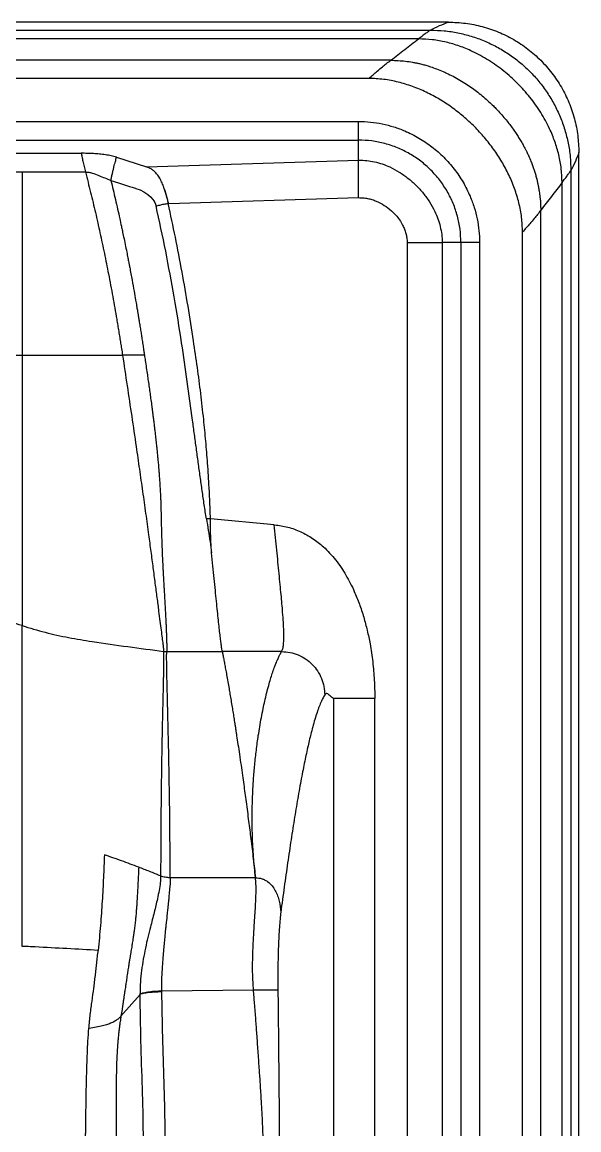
# Model space of a CAD drawing. Extents: x 943 to 1030, y 781 to 934.
# Drawn here: x 1017.5 to 1030.32, y 864.8 to 890.31 of the extents above; entities that cross this region are included whole.
import ezdxf

# ---------------------------------------------------------------- set-up
doc = ezdxf.new("R2010")
doc.units = 0
doc.header["$MEASUREMENT"] = 0
doc.layers.add('1', color=4, linetype='Continuous')

# ---------------------------------------------------------------- blocks, each defined once
blk = doc.blocks.new('AIRA')
at = {"layer": '1', "color": 4, "linetype": 'Continuous', "lineweight": 25}
for p, q in [((84.142, 87.142), (3, 87.142)), ((87.142, 3), (87.142, 84.142))]:
    blk.add_line(p, q, dxfattribs=at)
at = {"layer": '1', "color": 3, "linetype": 'Continuous', "lineweight": 25}
for p, q in [((3.417, 86.958), (83.725, 86.958)), ((83.448, 86.755), (3.694, 86.755)), ((82.815, 86.264), (4.327, 86.264)), ((82.306, 85.846), (4.836, 85.846)), ((57.933, 84.855), (82.071, 84.855)), ((57.933, 84.425), (82.071, 84.425)), ((82.071, 83.962), (82.071, 84.425)), ((57.728, 84.122), (75.681, 84.122)), ((76.494, 84.032), (77.182, 83.81)), ((77.182, 83.81), (82.071, 83.962)), ((57.63, 83.692), (74.321, 83.692)), ((74.321, 83.692), (75.777, 83.692)), ((74.321, 83.692), (74.321, 79.474)), ((86.958, 83.725), (86.958, 3.417)), ((86.755, 3.694), (86.755, 83.448)), ((77.696, 82.965), (77.685, 82.964)), ((77.696, 82.965), (82.071, 83.101)), ((86.264, 4.327), (86.264, 82.815)), ((85.846, 4.836), (85.846, 82.306)), ((83.188, 82.071), (83.188, 39.151)), ((84.425, 82.071), (83.995, 82.071)), ((83.995, 82.071), (83.995, 39.373)), ((84.425, 82.071), (84.425, 38.97)), ((84.855, 82.071), (84.855, 38.97)), ((71.968, 79.474), (74.321, 79.474)), ((74.321, 79.474), (76.633, 79.474)), ((78.658, 75.704), (78.565, 75.704)), ((80.129, 75.568), (78.658, 75.704)), ((77.65, 72.648), (78.93, 72.648)), ((80.297, 72.648), (78.93, 72.648)), ((81.5, 50.054), (81.5, 71.571)), ((82.443, 50.054), (82.443, 71.571)), ((79.696, 67.442), (77.731, 67.442)), ((77.53, 64.838), (79.649, 64.862)), ((77.53, 64.822), (77.53, 64.838)), ((77.037, 64.757), (76.597, 64.253))]:
    blk.add_line(p, q, dxfattribs=at)
at = {"layer": '1', "color": 3, "linetype": 'Continuous', "lineweight": 25, "flags": 128}
for points in [[(76.364, 83.499), (76.538, 83.443), (76.68, 83.397), (76.792, 83.361), (76.855, 83.341), (76.901, 83.326), (76.929, 83.317), (76.936, 83.315), (76.938, 83.314), (76.939, 83.314), (76.939, 83.314), (76.939, 83.314), (76.939, 83.314), (76.939, 83.314), (76.939, 83.314), (76.939, 83.314), (76.939, 83.314), (76.939, 83.314), (76.939, 83.314), (77.036, 83.277), (77.127, 83.231), (77.213, 83.173), (77.276, 83.118), (77.329, 83.06), (77.354, 83.026), (77.375, 82.991), (77.405, 82.912)], [(77.731, 67.442), (77.727, 67.308), (77.718, 67.183), (77.709, 67.079), (77.703, 67.017), (77.699, 66.972), (77.696, 66.945), (77.696, 66.938), (77.695, 66.936), (77.695, 66.936), (77.695, 66.936), (77.695, 66.935), (77.695, 66.935), (77.695, 66.935), (77.695, 66.935), (77.695, 66.935), (77.691, 66.897), (77.687, 66.859), (77.683, 66.819), (77.679, 66.78), (77.676, 66.756), (77.669, 66.689), (77.664, 66.642), (77.66, 66.603), (77.659, 66.594), (77.657, 66.578), (77.654, 66.551), (77.65, 66.512), (77.644, 66.459), (77.639, 66.415), (77.631, 66.343), (77.628, 66.312), (77.627, 66.298), (77.626, 66.291), (77.626, 66.289), (77.625, 66.288), (77.625, 66.287), (77.625, 66.287), (77.625, 66.287), (77.625, 66.287), (77.625, 66.287), (77.625, 66.287), (77.625, 66.287), (77.625, 66.286), (77.625, 66.285), (77.625, 66.281), (77.623, 66.265), (77.616, 66.2), (77.605, 66.09), (77.59, 65.934), (77.575, 65.775), (77.56, 65.586), (77.545, 65.366), (77.534, 65.116), (77.53, 64.838)]]:
    blk.add_lwpolyline(points, dxfattribs=at)
at = {"layer": '1', "color": 3, "linetype": 'Continuous', "lineweight": 25}
for points, knots in [([(83.725, 86.958), (83.794, 86.994), (83.933, 87.067), (84.072, 87.117), (84.142, 87.142)], [0, 0, 0, 0, 0.499999, 1, 1, 1, 1]), ([(83.725, 86.958), (83.713, 86.951), (83.691, 86.937), (83.621, 86.886), (83.54, 86.825), (83.479, 86.778), (83.448, 86.755)], [0, 0, 0, 0, 0.249324, 0.499281, 0.749557, 1, 1, 1, 1]), ([(86.755, 83.448), (86.751, 83.555), (86.744, 83.769), (86.685, 84.085), (86.595, 84.393), (86.459, 84.723), (86.27, 85.068), (86.022, 85.417), (85.736, 85.736), (85.417, 86.022), (85.068, 86.27), (84.723, 86.459), (84.393, 86.595), (84.085, 86.685), (83.769, 86.744), (83.555, 86.751), (83.448, 86.755)], [0, 0, 0, 0, 0.062496, 0.124996, 0.187499, 0.250007, 0.333333, 0.416663, 0.5, 0.583337, 0.666667, 0.749993, 0.8125, 0.875004, 0.937504, 1, 1, 1, 1]), ([(83.725, 86.958), (83.83, 86.955), (84.042, 86.949), (84.356, 86.9), (84.664, 86.823), (84.963, 86.715), (85.25, 86.579), (85.522, 86.415), (85.777, 86.226), (86.013, 86.013), (86.226, 85.777), (86.415, 85.522), (86.579, 85.25), (86.715, 84.963), (86.823, 84.664), (86.9, 84.356), (86.949, 84.042), (86.955, 83.83), (86.958, 83.725)], [0, 0, 0, 0, 0.0625, 0.124999, 0.187499, 0.249999, 0.312499, 0.375, 0.4375, 0.5, 0.5625, 0.625, 0.687501, 0.750001, 0.812501, 0.875001, 0.9375, 1, 1, 1, 1]), ([(82.306, 85.846), (82.339, 85.874), (82.405, 85.929), (82.509, 86.02), (82.611, 86.108), (82.715, 86.193), (82.781, 86.24), (82.815, 86.264)], [0, 0, 0, 0, 0.19543, 0.379987, 0.620035, 0.804577, 1, 1, 1, 1]), ([(82.815, 86.264), (82.926, 86.26), (83.093, 86.254), (83.286, 86.224), (83.375, 86.207), (83.411, 86.2), (83.42, 86.198), (83.421, 86.197), (83.421, 86.197), (83.421, 86.197), (83.421, 86.197), (83.426, 86.196), (83.443, 86.193), (83.478, 86.185), (83.538, 86.17), (83.624, 86.147), (83.737, 86.112), (83.871, 86.064), (83.993, 86.015), (84.12, 85.958), (84.25, 85.894), (84.402, 85.809), (84.55, 85.717), (84.689, 85.623), (84.82, 85.525), (84.948, 85.421), (85.067, 85.316), (85.166, 85.221), (85.255, 85.131), (85.345, 85.034), (85.44, 84.925), (85.53, 84.813), (85.608, 84.708), (85.678, 84.608), (85.741, 84.512), (85.8, 84.417), (85.857, 84.317), (85.904, 84.229), (85.945, 84.146), (85.989, 84.053), (86.033, 83.949), (86.074, 83.843), (86.106, 83.753), (86.135, 83.662), (86.161, 83.57), (86.183, 83.484), (86.198, 83.418), (86.208, 83.368), (86.219, 83.313), (86.233, 83.227), (86.245, 83.138), (86.253, 83.062), (86.257, 83.011), (86.26, 82.962), (86.262, 82.913), (86.263, 82.864), (86.263, 82.831), (86.264, 82.815)], [0, 0, 0, 0, 0.062447, 0.093705, 0.109341, 0.113251, 0.114228, 0.114243, 0.114251, 0.114255, 0.114256, 0.114256, 0.116967, 0.123889, 0.134332, 0.151513, 0.173765, 0.201087, 0.230891, 0.247925, 0.278629, 0.312227, 0.345431, 0.37653, 0.406189, 0.437448, 0.46871, 0.495007, 0.514511, 0.539314, 0.569416, 0.595424, 0.619802, 0.642965, 0.663691, 0.684016, 0.706007, 0.727998, 0.740065, 0.757919, 0.785701, 0.803561, 0.82142, 0.839279, 0.857138, 0.874995, 0.888995, 0.894907, 0.903955, 0.920204, 0.943656, 0.954189, 0.963352, 0.972514, 0.981676, 0.990838, 1, 1, 1, 1]), ([(85.846, 82.306), (85.841, 82.42), (85.833, 82.648), (85.766, 82.985), (85.666, 83.313), (85.533, 83.629), (85.371, 83.931), (85.183, 84.217), (84.972, 84.487), (84.739, 84.739), (84.487, 84.972), (84.217, 85.183), (83.931, 85.371), (83.629, 85.533), (83.313, 85.666), (82.985, 85.766), (82.648, 85.833), (82.42, 85.841), (82.306, 85.846)], [0, 0, 0, 0, 0.062484, 0.124975, 0.187471, 0.249972, 0.312476, 0.374982, 0.43729, 0.5, 0.562731, 0.625018, 0.687524, 0.750028, 0.812529, 0.875025, 0.937516, 1, 1, 1, 1]), ([(82.071, 84.855), (82.162, 84.853), (82.344, 84.847), (82.615, 84.804), (82.88, 84.735), (83.164, 84.63), (83.462, 84.48), (83.763, 84.276), (84.036, 84.035), (84.277, 83.762), (84.481, 83.46), (84.631, 83.162), (84.736, 82.877), (84.804, 82.612), (84.847, 82.343), (84.853, 82.161), (84.855, 82.071)], [0, 0, 0, 0, 0.062588, 0.125499, 0.188302, 0.25054, 0.333609, 0.417062, 0.5001, 0.583448, 0.666929, 0.749899, 0.8127, 0.875136, 0.937752, 1, 1, 1, 1]), ([(84.425, 82.071), (84.422, 82.173), (84.414, 82.376), (84.351, 82.678), (84.253, 82.97), (84.116, 83.248), (83.943, 83.506), (83.738, 83.74), (83.504, 83.945), (83.246, 84.117), (82.968, 84.254), (82.676, 84.352), (82.375, 84.414), (82.172, 84.422), (82.071, 84.425)], [0, 0, 0, 0, 0.0825927, 0.1652421, 0.24897, 0.3324093, 0.4164262, 0.5004657, 0.5841088, 0.6682965, 0.7516695, 0.8348227, 0.9179728, 1, 1, 1, 1]), ([(76.494, 84.032), (76.454, 84.043), (76.373, 84.066), (76.239, 84.088), (76.101, 84.104), (75.961, 84.115), (75.822, 84.121), (75.727, 84.122), (75.681, 84.122)], [0, 0, 0, 0, 0.160978, 0.329049, 0.499866, 0.664517, 0.832982, 1, 1, 1, 1]), ([(75.681, 84.122), (75.686, 84.098), (75.697, 84.048), (75.72, 83.941), (75.746, 83.819), (75.767, 83.733), (75.777, 83.692)], [0, 0, 0, 0, 0.239556, 0.49998, 0.76, 1, 1, 1, 1]), ([(76.364, 83.499), (76.37, 83.525), (76.382, 83.575), (76.399, 83.654), (76.417, 83.732), (76.44, 83.829), (76.47, 83.94), (76.486, 84.001), (76.494, 84.032)], [0, 0, 0, 0, 0.125123, 0.250272, 0.375439, 0.500615, 0.750243, 1, 1, 1, 1]), ([(82.071, 83.962), (82.133, 83.962), (82.256, 83.961), (82.439, 83.929), (82.617, 83.879), (82.808, 83.802), (83.008, 83.694), (83.21, 83.551), (83.395, 83.387), (83.562, 83.204), (83.707, 83.003), (83.818, 82.806), (83.898, 82.616), (83.952, 82.438), (83.988, 82.256), (83.993, 82.133), (83.995, 82.071)], [0, 0, 0, 0, 0.06249, 0.124986, 0.187489, 0.249996, 0.333318, 0.416656, 0.499994, 0.583331, 0.66667, 0.749995, 0.812504, 0.875008, 0.937507, 1, 1, 1, 1]), ([(82.071, 83.101), (82.071, 83.141), (82.071, 83.224), (82.071, 83.348), (82.071, 83.475), (82.071, 83.58), (82.071, 83.667), (82.071, 83.736), (82.071, 83.793), (82.071, 83.839), (82.071, 83.878), (82.071, 83.921), (82.071, 83.948), (82.071, 83.962)], [0, 0, 0, 0, 0.116669, 0.238872, 0.36661, 0.499887, 0.577359, 0.660707, 0.749928, 0.796888, 0.854221, 0.921926, 1, 1, 1, 1]), ([(87.142, 84.142), (87.117, 84.072), (87.067, 83.933), (86.994, 83.794), (86.958, 83.725)], [0, 0, 0, 0, 0.500001, 1, 1, 1, 1]), ([(75.777, 83.692), (75.804, 83.691), (75.858, 83.688), (75.962, 83.662), (76.085, 83.616), (76.227, 83.551), (76.318, 83.517), (76.364, 83.499)], [0, 0, 0, 0, 0.124942, 0.249975, 0.49997, 0.750081, 1, 1, 1, 1]), ([(75.777, 83.692), (75.818, 83.536), (75.898, 83.225), (76.01, 82.757), (76.115, 82.289), (76.215, 81.818), (76.314, 81.329), (76.409, 80.823), (76.478, 80.429), (76.523, 80.162), (76.546, 80.023), (76.568, 79.885), (76.589, 79.753), (76.611, 79.616), (76.625, 79.525), (76.633, 79.474)], [0, 0, 0, 0, 0.11283, 0.223764, 0.334702, 0.44705, 0.559174, 0.68231, 0.805657, 0.838048, 0.870838, 0.903922, 0.935558, 0.963923, 1, 1, 1, 1]), ([(77.598, 83.292), (77.591, 83.313), (77.577, 83.355), (77.555, 83.413), (77.531, 83.469), (77.506, 83.521), (77.477, 83.571), (77.439, 83.628), (77.39, 83.686), (77.326, 83.741), (77.258, 83.782), (77.207, 83.801), (77.182, 83.81)], [0, 0, 0, 0, 0.089362, 0.172763, 0.25025, 0.337525, 0.420879, 0.500447, 0.640374, 0.769054, 0.888208, 1, 1, 1, 1]), ([(86.755, 83.448), (86.778, 83.479), (86.825, 83.54), (86.886, 83.621), (86.937, 83.691), (86.951, 83.713), (86.958, 83.725)], [0, 0, 0, 0, 0.250443, 0.500718, 0.750676, 1, 1, 1, 1]), ([(76.364, 83.499), (76.382, 83.426), (76.417, 83.279), (76.469, 83.058), (76.52, 82.837), (76.565, 82.632), (76.602, 82.465), (76.631, 82.326), (76.661, 82.187), (76.694, 82.023), (76.727, 81.862), (76.754, 81.724), (76.77, 81.639), (76.78, 81.591), (76.783, 81.572), (76.787, 81.554), (76.79, 81.538), (76.793, 81.523), (76.796, 81.509), (76.816, 81.401), (76.851, 81.215), (76.896, 80.963), (76.931, 80.766), (76.956, 80.62), (76.971, 80.531), (76.98, 80.475), (76.985, 80.445), (76.99, 80.419), (76.993, 80.396), (77, 80.353), (77.012, 80.282), (77.03, 80.172), (77.049, 80.054), (77.066, 79.944), (77.08, 79.857), (77.091, 79.786), (77.1, 79.723), (77.11, 79.659), (77.121, 79.588), (77.129, 79.53), (77.135, 79.491), (77.137, 79.479), (77.138, 79.475), (77.138, 79.474)], [0, 0, 0, 0, 0.055289, 0.110578, 0.165869, 0.22116, 0.264303, 0.290598, 0.325359, 0.368587, 0.412889, 0.445259, 0.471423, 0.476444, 0.481152, 0.485547, 0.489629, 0.493399, 0.496856, 0.5, 0.573335, 0.63582, 0.687456, 0.719063, 0.744566, 0.753059, 0.760576, 0.767115, 0.772679, 0.777266, 0.798751, 0.825833, 0.858513, 0.886134, 0.907536, 0.922719, 0.938601, 0.954322, 0.969882, 0.991237, 0.997192, 0.99899, 1, 1, 1, 1]), ([(77.598, 83.292), (77.609, 83.258), (77.63, 83.188), (77.659, 83.077), (77.676, 83.002), (77.685, 82.964)], [0, 0, 0, 0, 0.324895, 0.663344, 1, 1, 1, 1]), ([(77.696, 82.965), (77.689, 82.991), (77.673, 83.046), (77.65, 83.125), (77.625, 83.208), (77.608, 83.261), (77.598, 83.292)], [0, 0, 0, 0, 0.236053, 0.499579, 0.708139, 1, 1, 1, 1]), ([(77.405, 82.912), (77.418, 82.915), (77.447, 82.92), (77.491, 82.931), (77.54, 82.943), (77.588, 82.953), (77.637, 82.961), (77.669, 82.963), (77.685, 82.964)], [0, 0, 0, 0, 0.154661, 0.333252, 0.500009, 0.678536, 0.838654, 1, 1, 1, 1]), ([(78.565, 75.704), (78.548, 75.812), (78.515, 76.028), (78.467, 76.353), (78.421, 76.678), (78.377, 77.003), (78.333, 77.327), (78.289, 77.651), (78.221, 78.164), (78.125, 78.866), (77.989, 79.813), (77.826, 80.814), (77.632, 81.867), (77.481, 82.564), (77.405, 82.912)], [0, 0, 0, 0, 0.044846, 0.08991, 0.13487, 0.17976, 0.224592, 0.269378, 0.314134, 0.437121, 0.560344, 0.707016, 0.853535, 1, 1, 1, 1]), ([(78.658, 75.704), (78.656, 75.751), (78.654, 75.847), (78.648, 75.992), (78.642, 76.137), (78.636, 76.28), (78.621, 76.563), (78.595, 76.968), (78.552, 77.493), (78.5, 78.028), (78.436, 78.593), (78.357, 79.195), (78.259, 79.866), (78.144, 80.599), (78.005, 81.394), (77.854, 82.182), (77.741, 82.706), (77.685, 82.964)], [0, 0, 0, 0, 0.019282, 0.039475, 0.059094, 0.078566, 0.098202, 0.175063, 0.244592, 0.313345, 0.395006, 0.477116, 0.561786, 0.672084, 0.780853, 0.891845, 1, 1, 1, 1]), ([(82.071, 83.101), (82.105, 83.1), (82.175, 83.1), (82.277, 83.084), (82.379, 83.058), (82.51, 83.01), (82.664, 82.928), (82.812, 82.815), (82.927, 82.7), (83.014, 82.591), (83.08, 82.481), (83.129, 82.376), (83.162, 82.277), (83.183, 82.175), (83.186, 82.106), (83.188, 82.071)], [0, 0, 0, 0, 0.061525, 0.1250209, 0.1868005, 0.2500602, 0.3749911, 0.4999429, 0.5836611, 0.6673264, 0.7499745, 0.8133464, 0.8750016, 0.9375053, 1, 1, 1, 1]), ([(86.264, 82.815), (86.24, 82.781), (86.193, 82.715), (86.108, 82.611), (86.02, 82.509), (85.929, 82.405), (85.874, 82.339), (85.846, 82.306)], [0, 0, 0, 0, 0.195435, 0.379806, 0.620192, 0.804565, 1, 1, 1, 1]), ([(74.321, 79.474), (74.321, 79.25), (74.321, 78.804), (74.321, 78.135), (74.321, 77.525), (74.321, 76.977), (74.321, 76.49), (74.321, 76.013), (74.321, 75.602), (74.321, 75.255), (74.321, 74.968), (74.321, 74.694), (74.321, 74.436), (74.321, 74.197), (74.321, 73.98), (74.321, 73.788), (74.321, 73.624), (74.321, 73.487), (74.321, 73.379), (74.321, 73.298), (74.321, 73.264), (74.321, 73.247)], [0, 0, 0, 0, 0.083346, 0.166687, 0.250025, 0.312531, 0.375034, 0.437534, 0.50003, 0.5417, 0.583368, 0.625034, 0.666699, 0.708362, 0.750023, 0.791684, 0.833343, 0.875005, 0.916667, 0.958332, 1, 1, 1, 1]), ([(77.138, 79.474), (77.098, 79.474), (77.02, 79.474), (76.893, 79.474), (76.764, 79.474), (76.676, 79.474), (76.633, 79.474)], [0, 0, 0, 0, 0.249947, 0.499996, 0.750047, 1, 1, 1, 1]), ([(76.633, 79.474), (76.668, 79.239), (76.74, 78.769), (76.844, 78.066), (76.938, 77.425), (77.021, 76.848), (77.095, 76.334), (77.166, 75.829), (77.229, 75.367), (77.285, 74.951), (77.334, 74.579), (77.381, 74.222), (77.425, 73.887), (77.463, 73.594), (77.495, 73.344), (77.522, 73.136), (77.545, 72.959), (77.563, 72.818), (77.576, 72.711), (77.578, 72.672), (77.579, 72.653)], [0, 0, 0, 0, 0.083347, 0.166687, 0.250021, 0.312524, 0.375025, 0.437525, 0.500024, 0.550027, 0.600029, 0.65003, 0.700028, 0.750025, 0.791694, 0.833357, 0.87502, 0.916681, 0.958341, 1, 1, 1, 1]), ([(77.138, 79.474), (77.144, 79.434), (77.158, 79.336), (77.181, 79.185), (77.203, 79.028), (77.225, 78.878), (77.246, 78.734), (77.266, 78.588), (77.286, 78.441), (77.304, 78.314), (77.318, 78.207), (77.329, 78.121), (77.34, 78.034), (77.35, 77.954), (77.36, 77.876), (77.37, 77.792), (77.381, 77.696), (77.392, 77.6), (77.402, 77.513), (77.41, 77.439), (77.417, 77.375), (77.424, 77.308), (77.432, 77.227), (77.442, 77.129), (77.451, 77.035), (77.458, 76.953), (77.464, 76.88), (77.471, 76.804), (77.48, 76.689), (77.49, 76.54), (77.501, 76.37), (77.508, 76.227), (77.512, 76.118), (77.516, 76.02), (77.518, 75.914), (77.521, 75.795), (77.523, 75.692), (77.525, 75.608), (77.526, 75.543), (77.528, 75.476), (77.529, 75.413), (77.531, 75.358), (77.532, 75.319), (77.533, 75.282), (77.535, 75.229), (77.537, 75.15), (77.54, 75.065), (77.544, 74.983), (77.546, 74.912), (77.549, 74.843), (77.555, 74.721), (77.56, 74.614), (77.565, 74.521), (77.567, 74.493), (77.568, 74.464), (77.57, 74.435), (77.571, 74.407), (77.573, 74.381), (77.575, 74.332), (77.58, 74.256), (77.586, 74.155), (77.592, 74.054), (77.598, 73.948), (77.605, 73.826), (77.613, 73.692), (77.62, 73.561), (77.626, 73.441), (77.631, 73.338), (77.636, 73.246), (77.639, 73.159), (77.643, 73.07), (77.646, 72.985), (77.648, 72.915), (77.649, 72.861), (77.65, 72.821), (77.651, 72.786), (77.651, 72.753), (77.651, 72.721), (77.651, 72.692), (77.651, 72.671), (77.651, 72.657), (77.65, 72.65), (77.65, 72.648)], [0, 0, 0, 0, 0.014259, 0.034752, 0.053898, 0.070224, 0.088279, 0.105184, 0.122575, 0.140518, 0.15053, 0.160687, 0.171453, 0.181512, 0.189243, 0.199449, 0.21134, 0.223411, 0.233704, 0.242566, 0.249997, 0.256577, 0.266296, 0.279153, 0.291849, 0.299946, 0.308588, 0.317774, 0.327504, 0.349653, 0.371524, 0.388957, 0.401583, 0.410926, 0.424913, 0.440225, 0.454807, 0.462812, 0.471742, 0.479232, 0.488003, 0.495479, 0.499976, 0.503037, 0.509827, 0.52002, 0.533479, 0.542984, 0.552304, 0.561438, 0.570603, 0.60105, 0.605037, 0.609024, 0.613012, 0.616999, 0.620986, 0.624973, 0.627763, 0.641962, 0.657633, 0.67161, 0.686637, 0.705648, 0.728486, 0.750888, 0.771548, 0.791964, 0.80817, 0.825362, 0.845592, 0.867855, 0.886742, 0.902599, 0.915427, 0.926594, 0.939398, 0.953951, 0.969958, 0.98353, 0.993544, 1, 1, 1, 1]), ([(78.565, 75.704), (78.58, 75.616), (78.608, 75.439), (78.648, 75.177), (78.673, 75.007), (78.685, 74.922)], [0, 0, 0, 0, 0.333357, 0.6667, 1, 1, 1, 1]), ([(78.685, 74.922), (78.679, 75.007), (78.666, 75.176), (78.659, 75.439), (78.658, 75.615), (78.658, 75.704)], [0, 0, 0, 0, 0.333326, 0.66667, 1, 1, 1, 1]), ([(80.129, 75.568), (80.234, 75.554), (80.442, 75.525), (80.74, 75.416), (81.016, 75.263), (81.235, 75.09), (81.407, 74.919), (81.543, 74.759), (81.667, 74.589), (81.779, 74.411), (81.88, 74.226), (81.986, 74.005), (82.092, 73.742), (82.189, 73.444), (82.271, 73.137), (82.342, 72.794), (82.398, 72.412), (82.436, 71.992), (82.441, 71.711), (82.443, 71.571)], [0, 0, 0, 0, 0.062463, 0.124907, 0.187364, 0.24983, 0.290047, 0.331629, 0.374846, 0.415162, 0.456796, 0.499887, 0.561098, 0.624889, 0.686481, 0.749944, 0.832835, 0.916525, 1, 1, 1, 1]), ([(80.297, 72.648), (80.307, 72.668), (80.326, 72.71), (80.341, 72.815), (80.349, 72.95), (80.347, 73.118), (80.338, 73.318), (80.323, 73.53), (80.306, 73.747), (80.286, 73.961), (80.264, 74.193), (80.239, 74.442), (80.213, 74.707), (80.185, 74.986), (80.157, 75.275), (80.139, 75.47), (80.129, 75.568)], [0, 0, 0, 0, 0.083339, 0.166683, 0.250026, 0.333368, 0.41671, 0.500038, 0.562548, 0.625054, 0.687556, 0.750054, 0.812546, 0.875033, 0.937517, 1, 1, 1, 1]), ([(78.93, 72.648), (78.927, 72.665), (78.921, 72.699), (78.909, 72.786), (78.895, 72.896), (78.879, 73.031), (78.861, 73.19), (78.841, 73.373), (78.819, 73.578), (78.796, 73.806), (78.771, 74.055), (78.744, 74.326), (78.715, 74.614), (78.695, 74.819), (78.685, 74.922)], [0, 0, 0, 0, 0.0833371, 0.1666795, 0.2500201, 0.3333622, 0.4167022, 0.5000451, 0.5833801, 0.666713, 0.7500435, 0.8333686, 0.9166876, 1, 1, 1, 1]), ([(74.321, 73.247), (74.144, 73.304), (73.789, 73.419), (73.431, 73.523), (73.252, 73.574)], [0, 0, 0, 0, 0.5, 1, 1, 1, 1]), ([(74.321, 73.247), (74.497, 73.193), (74.85, 73.086), (75.391, 72.97), (76.026, 72.861), (76.757, 72.765), (77.305, 72.69), (77.579, 72.653)], [0, 0, 0, 0, 0.166644, 0.333298, 0.499972, 0.749984, 1, 1, 1, 1]), ([(74.321, 65.863), (74.321, 66.141), (74.321, 66.696), (74.321, 67.478), (74.321, 68.22), (74.321, 68.919), (74.321, 69.574), (74.321, 70.183), (74.321, 70.721), (74.321, 71.194), (74.321, 71.607), (74.321, 71.982), (74.321, 72.318), (74.321, 72.613), (74.321, 72.868), (74.321, 73.084), (74.321, 73.192), (74.321, 73.247)], [0, 0, 0, 0, 0.071428, 0.142857, 0.214285, 0.285713, 0.357141, 0.428569, 0.499997, 0.562498, 0.624998, 0.687499, 0.749999, 0.812499, 0.875, 0.9375, 1, 1, 1, 1]), ([(77.579, 72.653), (77.579, 72.621), (77.58, 72.556), (77.58, 72.426), (77.578, 72.3), (77.576, 72.191), (77.574, 72.105), (77.572, 72.012), (77.57, 71.919), (77.568, 71.822), (77.565, 71.716), (77.562, 71.593), (77.559, 71.465), (77.556, 71.334), (77.553, 71.193), (77.55, 71.039), (77.546, 70.886), (77.543, 70.725), (77.54, 70.555), (77.536, 70.366), (77.533, 70.19), (77.531, 70.012), (77.528, 69.806), (77.524, 69.567), (77.521, 69.302), (77.518, 68.958), (77.514, 68.528), (77.512, 68.013), (77.511, 67.659), (77.51, 67.484)], [0, 0, 0, 0, 0.04972, 0.102448, 0.15304, 0.176694, 0.2013, 0.22686, 0.251917, 0.273178, 0.298984, 0.326982, 0.357175, 0.382726, 0.409428, 0.443518, 0.47374, 0.496671, 0.532817, 0.565859, 0.595795, 0.62273, 0.655425, 0.697046, 0.737311, 0.779032, 0.854085, 0.927746, 1, 1, 1, 1]), ([(77.579, 72.653), (77.591, 72.652), (77.615, 72.649), (77.638, 72.648), (77.65, 72.648)], [0, 0, 0, 0, 0.5, 1, 1, 1, 1]), ([(77.731, 67.442), (77.73, 67.538), (77.73, 67.732), (77.728, 68.021), (77.726, 68.305), (77.724, 68.583), (77.721, 68.857), (77.718, 69.125), (77.714, 69.365), (77.711, 69.58), (77.707, 69.78), (77.704, 69.973), (77.7, 70.152), (77.697, 70.316), (77.695, 70.438), (77.693, 70.524), (77.692, 70.575), (77.69, 70.626), (77.689, 70.678), (77.687, 70.766), (77.684, 70.882), (77.681, 71.02), (77.678, 71.14), (77.676, 71.242), (77.673, 71.337), (77.671, 71.435), (77.668, 71.552), (77.665, 71.68), (77.662, 71.807), (77.659, 71.928), (77.656, 72.061), (77.653, 72.201), (77.651, 72.34), (77.649, 72.462), (77.649, 72.568), (77.65, 72.622), (77.65, 72.648)], [0, 0, 0, 0, 0.039396, 0.079738, 0.121004, 0.159876, 0.199857, 0.241448, 0.279882, 0.309971, 0.341631, 0.374851, 0.403909, 0.430263, 0.457775, 0.466658, 0.475655, 0.484764, 0.493984, 0.503316, 0.532202, 0.558243, 0.581452, 0.601841, 0.619424, 0.638877, 0.663181, 0.694786, 0.724306, 0.751759, 0.783891, 0.827972, 0.869655, 0.914317, 0.958076, 1, 1, 1, 1]), ([(78.93, 72.648), (78.935, 72.624), (78.945, 72.575), (78.963, 72.48), (78.983, 72.371), (79.006, 72.248), (79.031, 72.111), (79.057, 71.961), (79.083, 71.811), (79.108, 71.667), (79.132, 71.525), (79.156, 71.379), (79.176, 71.257), (79.191, 71.164), (79.202, 71.094), (79.213, 71.023), (79.225, 70.948), (79.237, 70.871), (79.249, 70.792), (79.267, 70.672), (79.293, 70.505), (79.326, 70.279), (79.361, 70.042), (79.394, 69.809), (79.423, 69.595), (79.451, 69.392), (79.479, 69.184), (79.508, 68.969), (79.536, 68.751), (79.563, 68.543), (79.589, 68.329), (79.617, 68.109), (79.644, 67.88), (79.671, 67.658), (79.688, 67.513), (79.696, 67.442)], [0, 0, 0, 0, 0.038722, 0.078645, 0.119795, 0.158168, 0.19777, 0.239238, 0.278226, 0.308431, 0.339779, 0.372274, 0.401168, 0.414414, 0.427954, 0.44179, 0.455922, 0.470349, 0.485072, 0.500091, 0.535402, 0.574311, 0.616819, 0.654549, 0.687858, 0.718645, 0.749418, 0.783233, 0.815758, 0.846169, 0.874464, 0.907974, 0.940149, 0.970824, 1, 1, 1, 1]), ([(79.696, 67.442), (79.687, 67.521), (79.67, 67.682), (79.65, 67.923), (79.635, 68.167), (79.624, 68.412), (79.619, 68.66), (79.618, 68.908), (79.622, 69.145), (79.632, 69.413), (79.649, 69.71), (79.677, 70.048), (79.714, 70.386), (79.754, 70.678), (79.793, 70.925), (79.83, 71.134), (79.869, 71.33), (79.91, 71.517), (79.953, 71.695), (79.997, 71.864), (80.041, 72.015), (80.084, 72.15), (80.122, 72.26), (80.16, 72.362), (80.196, 72.449), (80.233, 72.531), (80.267, 72.597), (80.287, 72.631), (80.297, 72.648)], [0, 0, 0, 0, 0.0326666, 0.0661067, 0.1003145, 0.135282, 0.1709992, 0.207454, 0.2446325, 0.2774327, 0.3295844, 0.3841048, 0.4409341, 0.5000003, 0.5379208, 0.5778118, 0.6196376, 0.6562404, 0.6955484, 0.7386425, 0.7758148, 0.8111482, 0.8497016, 0.8745946, 0.9101404, 0.9430868, 0.973028, 1, 1, 1, 1]), ([(80.297, 72.648), (80.362, 72.644), (80.493, 72.637), (80.681, 72.578), (80.854, 72.485), (81.005, 72.36), (81.129, 72.208), (81.22, 72.034), (81.279, 71.846), (81.286, 71.716), (81.29, 71.651)], [0, 0, 0, 0, 0.124999, 0.249996, 0.374992, 0.49999, 0.624989, 0.74999, 0.874994, 1, 1, 1, 1]), ([(81.5, 71.571), (81.488, 71.574), (81.465, 71.58), (81.43, 71.614), (81.395, 71.651), (81.359, 71.679), (81.324, 71.689), (81.301, 71.663), (81.29, 71.651)], [0, 0, 0, 0, 0.163476, 0.329771, 0.500047, 0.668825, 0.835007, 1, 1, 1, 1]), ([(81.29, 71.651), (81.272, 71.622), (81.238, 71.565), (81.188, 71.452), (81.137, 71.321), (81.087, 71.172), (81.038, 71.007), (80.993, 70.84), (80.952, 70.677), (80.914, 70.519), (80.876, 70.35), (80.838, 70.17), (80.8, 69.98), (80.746, 69.703), (80.678, 69.328), (80.595, 68.839), (80.515, 68.324), (80.435, 67.787), (80.356, 67.23), (80.304, 66.843), (80.278, 66.648)], [0, 0, 0, 0, 0.046552, 0.093088, 0.13962, 0.185757, 0.232905, 0.278523, 0.313916, 0.349901, 0.38649, 0.423695, 0.461528, 0.5, 0.582577, 0.665913, 0.749998, 0.832581, 0.915882, 1, 1, 1, 1]), ([(76.214, 67.971), (76.208, 67.798), (76.196, 67.45), (76.166, 66.907), (76.127, 66.35), (76.09, 65.963), (76.072, 65.769)], [0, 0, 0, 0, 0.2500013, 0.5000019, 0.7500018, 1, 1, 1, 1]), ([(77.005, 67.684), (76.874, 67.734), (76.612, 67.833), (76.347, 67.925), (76.214, 67.971)], [0, 0, 0, 0, 0.4999989, 1, 1, 1, 1]), ([(77.005, 67.684), (77.003, 67.646), (77, 67.57), (76.995, 67.453), (76.989, 67.33), (76.983, 67.203), (76.976, 67.076), (76.968, 66.944), (76.961, 66.836), (76.955, 66.75), (76.951, 66.699), (76.948, 66.652), (76.943, 66.598), (76.938, 66.546), (76.933, 66.493), (76.928, 66.445), (76.921, 66.389), (76.914, 66.328), (76.907, 66.269), (76.899, 66.214), (76.894, 66.173), (76.889, 66.139), (76.885, 66.113), (76.882, 66.088), (76.878, 66.062), (76.874, 66.036), (76.871, 66.015), (76.866, 65.982), (76.857, 65.927), (76.845, 65.855), (76.833, 65.779), (76.821, 65.708), (76.809, 65.633), (76.796, 65.552), (76.782, 65.47), (76.77, 65.391), (76.758, 65.319), (76.747, 65.247), (76.737, 65.183), (76.728, 65.126), (76.72, 65.069), (76.71, 65), (76.699, 64.925), (76.689, 64.861), (76.683, 64.82), (76.679, 64.792), (76.675, 64.768), (76.671, 64.739), (76.667, 64.713), (76.664, 64.688), (76.659, 64.659), (76.654, 64.621), (76.648, 64.58), (76.642, 64.543), (76.637, 64.509), (76.632, 64.475), (76.627, 64.441), (76.616, 64.366), (76.606, 64.304), (76.597, 64.253)], [0, 0, 0, 0, 0.040156, 0.078743, 0.118248, 0.160333, 0.200245, 0.236939, 0.279418, 0.296102, 0.310765, 0.323336, 0.335809, 0.356462, 0.366906, 0.380153, 0.396349, 0.413041, 0.431176, 0.444561, 0.457945, 0.464954, 0.471964, 0.478973, 0.485982, 0.49299, 0.499998, 0.503083, 0.520265, 0.544327, 0.562672, 0.582087, 0.603038, 0.623985, 0.649018, 0.670822, 0.688823, 0.709535, 0.730259, 0.743157, 0.757631, 0.777807, 0.802059, 0.820881, 0.833203, 0.83727, 0.844873, 0.853968, 0.863067, 0.867627, 0.875304, 0.888669, 0.901547, 0.911683, 0.921819, 0.931955, 0.942091, 0.952226, 1, 1, 1, 1]), ([(77.51, 67.484), (77.426, 67.518), (77.259, 67.586), (77.089, 67.652), (77.005, 67.684)], [0, 0, 0, 0, 0.5, 1, 1, 1, 1]), ([(77.51, 67.484), (77.508, 67.433), (77.505, 67.33), (77.477, 67.152), (77.431, 66.927), (77.363, 66.646), (77.285, 66.347), (77.216, 66.071), (77.16, 65.826), (77.11, 65.572), (77.07, 65.311), (77.041, 65.044), (77.038, 64.865), (77.036, 64.776)], [0, 0, 0, 0, 0.08332, 0.166645, 0.24998, 0.374957, 0.499957, 0.583316, 0.666676, 0.750021, 0.833363, 0.916692, 1, 1, 1, 1]), ([(77.731, 67.442), (77.692, 67.444), (77.616, 67.447), (77.546, 67.472), (77.51, 67.484)], [0, 0, 0, 0, 0.500001, 1, 1, 1, 1]), ([(79.649, 64.862), (79.642, 64.982), (79.627, 65.223), (79.629, 65.588), (79.643, 65.947), (79.661, 66.259), (79.678, 66.521), (79.692, 66.737), (79.703, 66.941), (79.709, 67.129), (79.708, 67.3), (79.7, 67.395), (79.696, 67.442)], [0, 0, 0, 0, 0.124982, 0.249976, 0.374974, 0.499966, 0.583323, 0.666675, 0.750017, 0.833358, 0.916679, 1, 1, 1, 1]), ([(79.696, 67.442), (79.721, 67.441), (79.772, 67.439), (79.847, 67.421), (79.915, 67.392), (79.997, 67.341), (80.08, 67.259), (80.153, 67.146), (80.206, 67.026), (80.256, 66.86), (80.269, 66.733), (80.278, 66.648)], [0, 0, 0, 0, 0.062492, 0.1249726, 0.1874574, 0.249962, 0.3747743, 0.4997681, 0.62484, 0.7499396, 1, 1, 1, 1]), ([(80.278, 66.648), (80.272, 66.598), (80.26, 66.497), (80.245, 66.306), (80.232, 66.095), (80.223, 65.865), (80.215, 65.622), (80.211, 65.372), (80.209, 65.116), (80.211, 64.947), (80.211, 64.862)], [0, 0, 0, 0, 0.124958, 0.249939, 0.374937, 0.499947, 0.624964, 0.749982, 0.874997, 1, 1, 1, 1]), ([(74.618, 65.849), (74.568, 65.851), (74.47, 65.856), (74.37, 65.861), (74.321, 65.863)], [0, 0, 0, 0, 0.5, 1, 1, 1, 1]), ([(76.072, 65.769), (75.833, 65.783), (75.357, 65.811), (74.864, 65.836), (74.618, 65.849)], [0, 0, 0, 0, 0.5, 1, 1, 1, 1]), ([(75.858, 63.975), (75.868, 64.084), (75.887, 64.304), (75.933, 64.603), (75.966, 64.852), (75.99, 65.045), (76.008, 65.19), (76.024, 65.332), (76.04, 65.478), (76.056, 65.623), (76.067, 65.721), (76.072, 65.769)], [0, 0, 0, 0, 0.164805, 0.333755, 0.499971, 0.583312, 0.666662, 0.749986, 0.828491, 0.916657, 1, 1, 1, 1]), ([(77.53, 64.822), (77.537, 64.475), (77.55, 63.783), (77.583, 62.742), (77.614, 61.702), (77.604, 60.662), (77.562, 59.626), (77.483, 58.593), (77.363, 57.563), (77.202, 56.538), (77.006, 55.515), (76.844, 54.839), (76.763, 54.501)], [0, 0, 0, 0, 0.100592, 0.201221, 0.30168, 0.401679, 0.501344, 0.600808, 0.700231, 0.799798, 0.899666, 1, 1, 1, 1]), ([(77.037, 64.757), (77.041, 64.762), (77.05, 64.769), (77.07, 64.779), (77.088, 64.785), (77.102, 64.79), (77.129, 64.798), (77.175, 64.808), (77.246, 64.82), (77.319, 64.828), (77.413, 64.835), (77.485, 64.837), (77.53, 64.838)], [0, 0, 0, 0, 0.100127, 0.186, 0.234216, 0.274644, 0.306971, 0.449561, 0.575818, 0.696609, 0.808006, 1, 1, 1, 1]), ([(77.037, 64.757), (77.043, 64.761), (77.055, 64.77), (77.092, 64.781), (77.142, 64.792), (77.204, 64.801), (77.277, 64.809), (77.357, 64.815), (77.442, 64.82), (77.501, 64.821), (77.53, 64.821)], [0, 0, 0, 0, 0.125, 0.25, 0.375, 0.5, 0.625, 0.75, 0.875, 1, 1, 1, 1]), ([(79.352, 53.543), (79.378, 53.71), (79.427, 54.03), (79.492, 54.489), (79.547, 54.907), (79.594, 55.284), (79.631, 55.603), (79.66, 55.868), (79.683, 56.086), (79.702, 56.281), (79.718, 56.452), (79.731, 56.595), (79.74, 56.696), (79.746, 56.766), (79.75, 56.819), (79.754, 56.868), (79.758, 56.918), (79.762, 56.967), (79.766, 57.015), (79.77, 57.063), (79.779, 57.177), (79.796, 57.411), (79.815, 57.709), (79.832, 57.997), (79.843, 58.216), (79.853, 58.425), (79.862, 58.64), (79.871, 58.873), (79.881, 59.224), (79.891, 59.691), (79.894, 60.252), (79.889, 60.8), (79.877, 61.325), (79.857, 61.844), (79.832, 62.313), (79.806, 62.719), (79.781, 63.085), (79.755, 63.454), (79.729, 63.827), (79.702, 64.19), (79.676, 64.529), (79.658, 64.756), (79.649, 64.862)], [0, 0, 0, 0, 0.044562, 0.085376, 0.122441, 0.155757, 0.185325, 0.207101, 0.226273, 0.242843, 0.258998, 0.271552, 0.280507, 0.285861, 0.290069, 0.294476, 0.298833, 0.30314, 0.307398, 0.311606, 0.315765, 0.337752, 0.373286, 0.394611, 0.413749, 0.430939, 0.44986, 0.470381, 0.492504, 0.5425, 0.593708, 0.640543, 0.687123, 0.732487, 0.777851, 0.811336, 0.840247, 0.875061, 0.909657, 0.939297, 0.971833, 1, 1, 1, 1]), ([(79.649, 64.862), (79.692, 64.862), (79.778, 64.863), (79.894, 64.864), (79.989, 64.864), (80.064, 64.863), (80.122, 64.863), (80.166, 64.862), (80.197, 64.862), (80.207, 64.862), (80.211, 64.862)], [0, 0, 0, 0, 0.124685, 0.249436, 0.374362, 0.499414, 0.624531, 0.749676, 0.874836, 1, 1, 1, 1]), ([(80.211, 64.862), (80.215, 64.554), (80.222, 63.938), (80.231, 63.011), (80.239, 62.082), (80.246, 61.152), (80.252, 60.221), (80.256, 59.29), (80.259, 58.192), (80.26, 56.923), (80.259, 55.84), (80.258, 55.11), (80.256, 54.735), (80.255, 54.36), (80.254, 53.99), (80.252, 53.614), (80.25, 53.364), (80.25, 53.233)], [0, 0, 0, 0, 0.080046, 0.159925, 0.239972, 0.320243, 0.400281, 0.480085, 0.559972, 0.683158, 0.806564, 0.838803, 0.870953, 0.903114, 0.935455, 0.966309, 1, 1, 1, 1]), ([(76.184, 54.263), (76.272, 54.605), (76.446, 55.281), (76.656, 56.315), (76.827, 57.317), (76.962, 58.363), (77.054, 59.407), (77.104, 60.491), (77.12, 61.545), (77.091, 62.608), (77.055, 63.679), (77.043, 64.398), (77.036, 64.757)], [0, 0, 0, 0, 0.099897, 0.197699, 0.298539, 0.387384, 0.496094, 0.595256, 0.6949, 0.795056, 0.897426, 1, 1, 1, 1]), ([(77.037, 64.757), (77.037, 64.76), (77.037, 64.767), (77.037, 64.773), (77.036, 64.776)], [0, 0, 0, 0, 0.500005, 1, 1, 1, 1]), ([(76.597, 64.253), (76.581, 64.236), (76.548, 64.201), (76.479, 64.15), (76.393, 64.104), (76.291, 64.063), (76.176, 64.03), (76.035, 63.999), (75.917, 63.983), (75.858, 63.975)], [0, 0, 0, 0, 0.166764, 0.333493, 0.500193, 0.625215, 0.750199, 0.875128, 1, 1, 1, 1]), ([(76.597, 64.253), (76.594, 64.236), (76.588, 64.195), (76.577, 64.124), (76.565, 64.043), (76.555, 63.961), (76.545, 63.874), (76.535, 63.775), (76.527, 63.693), (76.523, 63.637), (76.521, 63.61), (76.518, 63.582), (76.516, 63.554), (76.514, 63.526), (76.513, 63.497), (76.511, 63.477), (76.51, 63.457), (76.506, 63.394), (76.501, 63.282), (76.495, 63.131), (76.491, 62.98), (76.489, 62.83), (76.488, 62.678), (76.483, 62.549), (76.483, 62.443), (76.483, 62.354), (76.484, 62.257), (76.484, 62.15), (76.485, 62.06), (76.485, 61.984), (76.486, 61.915), (76.486, 61.825), (76.486, 61.733), (76.486, 61.584), (76.485, 61.441), (76.484, 61.27), (76.483, 61.141), (76.481, 61), (76.478, 60.861), (76.474, 60.71), (76.47, 60.541), (76.463, 60.359), (76.456, 60.187), (76.449, 60.041), (76.445, 59.954), (76.443, 59.912), (76.442, 59.9), (76.442, 59.896), (76.442, 59.895), (76.442, 59.894), (76.442, 59.894), (76.442, 59.894), (76.442, 59.894), (76.442, 59.894), (76.442, 59.894), (76.442, 59.894), (76.442, 59.894), (76.438, 59.82), (76.429, 59.671), (76.415, 59.448), (76.4, 59.245), (76.383, 59.028), (76.368, 58.857), (76.355, 58.726), (76.35, 58.669), (76.345, 58.621), (76.34, 58.565), (76.332, 58.492), (76.323, 58.402), (76.315, 58.325), (76.308, 58.268), (76.305, 58.236), (76.301, 58.203), (76.297, 58.169), (76.293, 58.134), (76.288, 58.09), (76.28, 58.027), (76.269, 57.936), (76.254, 57.814), (76.235, 57.67), (76.216, 57.527), (76.197, 57.391), (76.178, 57.265), (76.159, 57.135), (76.141, 57.021), (76.126, 56.927), (76.113, 56.845), (76.099, 56.758), (76.081, 56.651), (76.061, 56.54), (76.04, 56.42), (76.021, 56.312), (76.004, 56.22), (75.99, 56.149), (75.979, 56.089), (75.968, 56.031), (75.961, 55.992), (75.957, 55.973)], [0, 0, 0, 0, 0.0092213, 0.0219243, 0.0373722, 0.0500291, 0.0627978, 0.0793005, 0.0964231, 0.10043, 0.104436, 0.1084413, 0.1125665, 0.1167093, 0.1208523, 0.1249955, 0.12552, 0.1296009, 0.151935, 0.172439, 0.1918334, 0.2122428, 0.2313166, 0.2499948, 0.2608238, 0.2707606, 0.2829507, 0.2963033, 0.3095351, 0.3153199, 0.3234772, 0.334007, 0.3469091, 0.3559112, 0.3861073, 0.3961723, 0.4144973, 0.4300631, 0.4438419, 0.4613423, 0.4809087, 0.4999913, 0.5219274, 0.5379274, 0.5479914, 0.5507973, 0.5516438, 0.5519557, 0.5520561, 0.5520932, 0.5521081, 0.5521144, 0.5521171, 0.5521183, 0.5521188, 0.5521191, 0.5521192, 0.5521192, 0.576605, 0.60109, 0.6252856, 0.643587, 0.6724381, 0.6815788, 0.6868119, 0.6913626, 0.6975907, 0.7053046, 0.7155063, 0.727506, 0.730946, 0.7345094, 0.738196, 0.7420061, 0.7459395, 0.7499962, 0.7568196, 0.76704, 0.7806575, 0.797672, 0.8161886, 0.8291919, 0.8445163, 0.8595629, 0.8746064, 0.8843092, 0.8925732, 0.9035904, 0.9151396, 0.930908, 0.9437181, 0.9589595, 0.9703611, 0.9780063, 0.9853408, 0.9926721, 1, 1, 1, 1]), ([(75.3, 55.702), (75.304, 55.721), (75.313, 55.769), (75.331, 55.854), (75.35, 55.946), (75.369, 56.039), (75.386, 56.124), (75.402, 56.208), (75.416, 56.283), (75.428, 56.35), (75.439, 56.415), (75.45, 56.481), (75.461, 56.545), (75.471, 56.607), (75.48, 56.669), (75.487, 56.715), (75.494, 56.758), (75.502, 56.81), (75.515, 56.904), (75.534, 57.041), (75.557, 57.215), (75.582, 57.425), (75.608, 57.668), (75.636, 57.952), (75.663, 58.277), (75.69, 58.643), (75.711, 58.994), (75.727, 59.309), (75.738, 59.567), (75.747, 59.803), (75.754, 60.022), (75.76, 60.227), (75.765, 60.432), (75.77, 60.644), (75.774, 60.874), (75.778, 61.141), (75.781, 61.345), (75.783, 61.481), (75.784, 61.526), (75.784, 61.57), (75.785, 61.615), (75.785, 61.656), (75.786, 61.699), (75.787, 61.753), (75.788, 61.844), (75.79, 61.979), (75.792, 62.163), (75.796, 62.389), (75.8, 62.631), (75.806, 62.882), (75.813, 63.138), (75.823, 63.409), (75.837, 63.695), (75.851, 63.879), (75.858, 63.975)], [0, 0, 0, 0, 0.00748, 0.018726, 0.03358, 0.044151, 0.055374, 0.06709, 0.07676, 0.084352, 0.092714, 0.101505, 0.109206, 0.116906, 0.124607, 0.132307, 0.134071, 0.140302, 0.151713, 0.168304, 0.190075, 0.214363, 0.242931, 0.275779, 0.312908, 0.354316, 0.400005, 0.431289, 0.460059, 0.486317, 0.510061, 0.533672, 0.554935, 0.579098, 0.605215, 0.633286, 0.670554, 0.675654, 0.680806, 0.686008, 0.691261, 0.696565, 0.70031, 0.70644, 0.715778, 0.732584, 0.754739, 0.782243, 0.815097, 0.845232, 0.87879, 0.915771, 0.956175, 1, 1, 1, 1])]:
    blk.add_open_spline(points, degree=3, knots=knots, dxfattribs=at)
at = {"layer": '1', "color": 4, "linetype": 'Continuous', "lineweight": 25}
blk.add_open_spline([(84.142, 87.142), (84.272, 87.137), (84.534, 87.127), (84.92, 87.047), (85.293, 86.921), (85.646, 86.747), (85.973, 86.528), (86.269, 86.269), (86.528, 85.973), (86.747, 85.646), (86.921, 85.293), (87.047, 84.92), (87.127, 84.534), (87.137, 84.272), (87.142, 84.142)], degree=3, knots=[0, 0, 0, 0, 0.083334, 0.166666, 0.25, 0.333333, 0.416666, 0.5, 0.583333, 0.666666, 0.75, 0.833333, 0.916666, 1, 1, 1, 1], dxfattribs=at)
at = {"layer": '1', "color": 3, "linetype": 'Continuous', "lineweight": 25}
for points in [[(82.815, 86.263), (82.92, 86.346), (83.131, 86.512), (83.342, 86.674), (83.448, 86.755)], [(82.071, 84.425), (82.071, 84.45), (82.071, 84.5), (82.071, 84.606), (82.071, 84.726), (82.071, 84.812), (82.071, 84.855)], [(86.755, 83.448), (86.674, 83.342), (86.512, 83.131), (86.346, 82.92), (86.263, 82.815)], [(83.188, 82.071), (83.229, 82.071), (83.31, 82.071), (83.43, 82.071), (83.545, 82.071), (83.654, 82.071), (83.755, 82.071), (83.847, 82.071), (83.929, 82.071), (83.973, 82.071), (83.995, 82.071)], [(84.855, 82.071), (84.812, 82.071), (84.726, 82.071), (84.606, 82.071), (84.5, 82.071), (84.45, 82.071), (84.425, 82.071)], [(82.443, 71.571), (82.384, 71.571), (82.265, 71.571), (82.095, 71.571), (81.937, 71.571), (81.797, 71.571), (81.68, 71.571), (81.589, 71.571), (81.524, 71.571), (81.508, 71.571), (81.5, 71.571)]]:
    blk.add_open_spline(points, degree=3, dxfattribs=at)

msp = doc.modelspace()

# ---------------------------------------------------------------- block references
at = {"layer": '1'}
msp.add_blockref('AIRA', (943.177, 803.166), dxfattribs=at)

doc.saveas('drawing.dxf')
